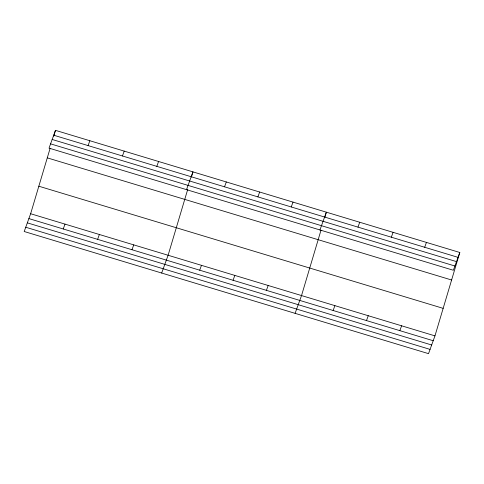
<?xml version="1.0" encoding="UTF-8"?>
<svg xmlns="http://www.w3.org/2000/svg" width="484" height="484" viewBox="0 0 484 484"><rect width="100%" height="100%" fill="white"/><g stroke="black" fill="none" stroke-linecap="round" stroke-linejoin="round"><path stroke-width="0.73" d="M459.8 252.491L453.363 270.266L49.035 148.128L55.472 130.347L459.8 252.491L434.965 335.872L428.528 353.653L24.2 231.509L30.637 213.734L50.082 148.455M53.748 136.143L55.472 130.347M187.768 189.256L168.105 255.262L161.674 273.036M191.434 176.944L192.947 171.881L186.509 189.655M320.977 230.287L301.532 295.567L295.101 313.342M324.861 217.256L326.373 212.186L319.936 229.96M88.082 145.593L89.843 140.729M63.247 228.974L65.001 224.116M122.452 155.975L124.207 151.111M97.611 239.356L99.371 234.498M156.816 166.357L158.577 161.493M131.981 249.738L133.741 244.88M224.54 186.812L226.3 181.954M199.704 270.199L201.465 265.335M257.899 196.891L259.66 192.033M233.064 280.272L234.819 275.414M291.253 206.964L293.014 202.106M266.418 290.352L268.178 285.487M357.972 227.123L359.727 222.259M333.131 310.504L334.892 305.646M391.326 237.196L393.087 232.338M366.491 320.577L368.251 315.719M424.686 247.276L426.44 242.417M399.844 330.657L401.605 325.799M53.712 135.211L458.039 257.349M52.169 139.471L456.497 261.614M50.578 143.863L454.906 266.006M47.275 157.863L451.602 280.006M38.829 186.213L443.156 308.356M30.637 213.734L434.965 335.872M28.877 218.593L433.204 340.73M27.334 222.852L431.661 344.995M25.743 227.244L430.07 349.387"/></g></svg>
